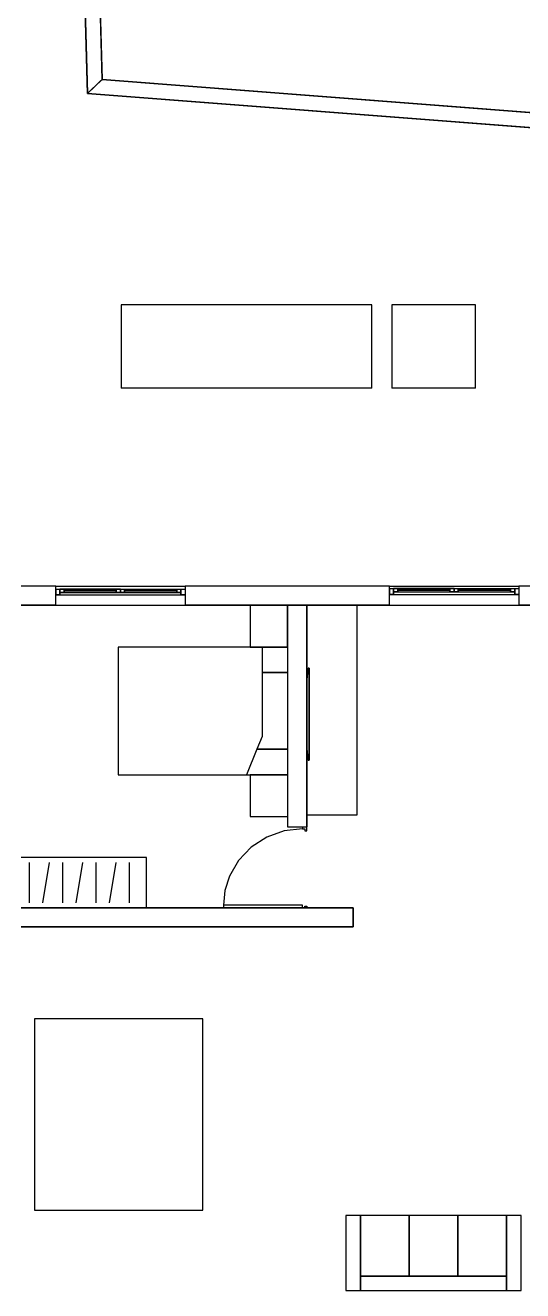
# Model space of a CAD drawing. Header units: metres. Extents: x -21 to 597, y -641 to 166.
# Drawn here: x 168.7 to 287.8, y -294.4 to 8.5 of the extents above; entities that cross this region are included whole.
import ezdxf

# ---------------------------------------------------------------- set-up
doc = ezdxf.new("R2010")
doc.units = ezdxf.units.M

msp = doc.modelspace()

# ---------------------------------------------------------------- linework, layer by layer
for p, q in [((182.56, 165.63), (187.09, -4.47)), ((183.58, -7.81), (179.07, 161.43)), ((183.58, -7.81), (187.09, -4.47)), ((187.09, -4.47), (183.58, -7.81)), ((187.09, -4.47), (539.94, -31.65)), ((536.69, -35.01), (183.58, -7.81)), ((251.67, -58.36), (191.67, -58.36)), ((191.67, -58.36), (191.67, -78.36)), ((251.67, -78.36), (251.67, -58.36)), ((276.52, -58.36), (256.52, -58.36)), ((256.52, -58.36), (256.52, -78.36)), ((276.52, -78.36), (276.52, -58.36)), ((251.67, -78.36), (191.67, -78.36)), ((276.52, -78.36), (256.52, -78.36)), ((175.97, -125.7), (167.69, -125.7)), ((175.97, -125.7), (206.97, -125.7)), ((175.97, -130.3), (175.97, -125.7)), ((175.97, -127.83), (175.97, -126.43)), ((175.97, -126.43), (206.97, -126.43)), ((175.97, -126.43), (176.97, -126.43)), ((175.97, -126.43), (175.97, -127.43)), ((175.97, -126.43), (176.26, -126.43)), ((176.26, -126.43), (176.97, -126.43)), ((176.97, -127.23), (176.97, -126.43)), ((191.47, -126.43), (176.97, -126.43)), ((176.97, -126.43), (177.97, -126.43)), ((176.97, -127.23), (176.97, -126.43)), ((176.97, -127.83), (176.97, -126.43)), ((176.97, -126.43), (205.97, -126.43)), ((176.97, -126.43), (177.25, -126.43)), ((176.97, -126.43), (176.97, -126.79)), ((176.97, -126.43), (176.97, -127.02)), ((176.97, -126.79), (176.97, -127.83)), ((176.97, -127.02), (176.97, -127.23)), ((177.25, -126.43), (177.97, -126.43)), ((177.97, -126.43), (177.97, -126.63)), ((177.97, -127.23), (177.97, -126.43)), ((177.97, -126.43), (190.47, -126.43)), ((177.97, -126.43), (177.97, -126.62)), ((177.97, -126.62), (177.97, -127.23)), ((177.97, -126.83), (177.97, -126.63)), ((177.97, -126.63), (190.47, -126.63)), ((177.97, -126.63), (190.47, -126.63)), ((177.97, -126.83), (177.97, -126.63)), ((177.97, -126.63), (177.97, -126.78)), ((177.97, -126.63), (180.99, -126.63)), ((177.97, -126.78), (177.97, -126.83)), ((190.47, -126.83), (177.97, -126.83)), ((190.47, -126.83), (177.97, -126.83)), ((177.97, -126.83), (177.97, -127.23)), ((177.97, -126.83), (187.45, -126.83)), ((180.99, -126.63), (190.47, -126.63)), ((187.45, -126.83), (190.47, -126.83)), ((190.47, -126.63), (190.47, -126.43)), ((190.47, -127.23), (190.47, -126.43)), ((190.47, -126.43), (191.47, -126.43)), ((190.47, -126.43), (190.47, -127.03)), ((190.47, -126.43), (190.7, -126.43)), ((190.47, -126.83), (190.47, -126.63)), ((190.47, -126.63), (190.47, -126.83)), ((190.47, -126.63), (190.47, -126.67)), ((190.47, -126.67), (190.47, -126.83)), ((190.47, -127.23), (190.47, -126.83)), ((190.47, -127.03), (190.47, -127.23)), ((190.7, -126.43), (191.47, -126.43)), ((191.47, -127.23), (191.47, -126.43)), ((191.47, -126.43), (205.97, -126.43)), ((191.47, -126.43), (192.47, -126.43)), ((191.47, -126.43), (191.47, -127.02)), ((191.47, -126.43), (191.75, -126.43)), ((191.47, -127.02), (191.47, -127.23)), ((191.75, -126.43), (192.47, -126.43)), ((192.47, -126.43), (192.47, -126.63)), ((192.47, -127.23), (192.47, -126.43)), ((192.47, -126.43), (204.97, -126.43)), ((192.47, -126.43), (192.47, -126.62)), ((192.47, -126.62), (192.47, -127.23)), ((192.47, -126.83), (192.47, -126.63)), ((192.47, -126.63), (204.97, -126.63)), ((192.47, -126.63), (204.97, -126.63)), ((192.47, -126.83), (192.47, -126.63)), ((192.47, -126.63), (192.47, -126.78)), ((192.47, -126.63), (195.49, -126.63)), ((192.47, -126.78), (192.47, -126.83)), ((204.97, -126.83), (192.47, -126.83)), ((204.97, -126.83), (192.47, -126.83)), ((192.47, -126.83), (192.47, -127.23)), ((192.47, -126.83), (201.95, -126.83)), ((195.49, -126.63), (204.97, -126.63)), ((201.95, -126.83), (204.97, -126.83)), ((204.97, -126.63), (204.97, -126.43)), ((204.97, -127.23), (204.97, -126.43)), ((204.97, -126.43), (205.97, -126.43)), ((204.97, -126.43), (204.97, -127.03)), ((204.97, -126.43), (205.2, -126.43)), ((204.97, -126.83), (204.97, -126.63)), ((204.97, -126.63), (204.97, -126.83)), ((204.97, -126.63), (204.97, -126.67)), ((204.97, -126.67), (204.97, -126.83)), ((204.97, -127.23), (204.97, -126.83)), ((204.97, -127.03), (204.97, -127.23)), ((205.2, -126.43), (205.97, -126.43)), ((205.97, -127.23), (205.97, -126.43)), ((205.97, -126.43), (205.97, -127.23)), ((205.97, -127.83), (205.97, -126.43)), ((205.97, -126.43), (206.97, -126.43)), ((205.97, -126.43), (205.97, -127.46)), ((205.97, -126.43), (205.97, -126.64)), ((205.97, -126.43), (206.22, -126.43)), ((205.97, -126.64), (205.97, -127.23)), ((206.22, -126.43), (206.97, -126.43)), ((255.92, -125.7), (206.97, -125.7)), ((206.97, -125.7), (206.97, -130.3)), ((206.97, -126.43), (206.97, -127.83)), ((206.97, -126.43), (206.97, -126.82)), ((206.97, -126.82), (206.97, -127.83)), ((255.92, -125.7), (286.92, -125.7)), ((255.92, -130.3), (255.92, -125.7)), ((255.92, -127.7), (255.92, -126.3)), ((255.92, -126.3), (286.92, -126.3)), ((255.92, -126.3), (256.92, -126.3)), ((255.92, -126.3), (255.92, -127.28)), ((255.92, -126.3), (256.23, -126.3)), ((256.23, -126.3), (256.92, -126.3)), ((256.92, -127.1), (256.92, -126.3)), ((271.42, -126.3), (256.92, -126.3)), ((256.92, -126.3), (257.92, -126.3)), ((256.92, -127.1), (256.92, -126.3)), ((256.92, -127.7), (256.92, -126.3)), ((256.92, -126.3), (285.92, -126.3)), ((256.92, -126.3), (257.22, -126.3)), ((256.92, -126.3), (256.92, -126.7)), ((256.92, -126.3), (256.92, -126.87)), ((256.92, -126.7), (256.92, -127.7)), ((256.92, -126.87), (256.92, -127.1)), ((257.92, -127.1), (256.92, -127.1)), ((256.92, -127.1), (271.42, -127.1)), ((256.92, -127.1), (256.92, -127.7)), ((256.92, -127.1), (257.67, -127.1)), ((257.22, -126.3), (257.92, -126.3)), ((257.67, -127.1), (257.92, -127.1)), ((257.92, -126.3), (257.92, -126.5)), ((257.92, -127.1), (257.92, -126.3)), ((257.92, -126.3), (270.42, -126.3)), ((257.92, -126.3), (257.92, -126.51)), ((257.92, -126.7), (257.92, -126.5)), ((257.92, -126.5), (270.42, -126.5)), ((257.92, -126.5), (270.42, -126.5)), ((257.92, -126.7), (257.92, -126.5)), ((257.92, -126.5), (257.92, -126.65)), ((257.92, -126.5), (261.22, -126.5)), ((257.92, -126.51), (257.92, -127.1)), ((257.92, -126.65), (257.92, -126.7)), ((270.42, -126.7), (257.92, -126.7)), ((270.42, -126.7), (257.92, -126.7)), ((257.92, -126.7), (257.92, -127.1)), ((257.92, -126.7), (267.12, -126.7)), ((257.92, -127.1), (270.42, -127.1)), ((261.22, -126.5), (270.42, -126.5)), ((267.12, -126.7), (270.42, -126.7)), ((270.42, -126.5), (270.42, -126.3)), ((270.42, -127.1), (270.42, -126.3)), ((270.42, -126.3), (271.42, -126.3)), ((270.42, -126.3), (270.42, -126.89)), ((270.42, -126.3), (270.67, -126.3)), ((270.42, -126.7), (270.42, -126.5)), ((270.42, -126.5), (270.42, -126.7)), ((270.42, -126.5), (270.42, -126.55)), ((270.42, -126.55), (270.42, -126.7)), ((270.42, -127.1), (270.42, -126.7)), ((270.42, -126.89), (270.42, -127.1)), ((271.42, -127.1), (270.42, -127.1)), ((270.42, -127.1), (270.67, -127.1)), ((270.67, -126.3), (271.42, -126.3)), ((270.67, -127.1), (271.42, -127.1)), ((271.42, -127.1), (271.42, -126.3)), ((271.42, -126.3), (285.92, -126.3)), ((271.42, -126.3), (272.42, -126.3)), ((271.42, -126.3), (271.42, -126.87)), ((271.42, -126.3), (271.72, -126.3)), ((271.42, -126.87), (271.42, -127.1)), ((272.42, -127.1), (271.42, -127.1)), ((271.42, -127.1), (285.92, -127.1)), ((271.42, -127.1), (272.17, -127.1)), ((271.72, -126.3), (272.42, -126.3)), ((272.17, -127.1), (272.42, -127.1)), ((272.42, -126.3), (272.42, -126.5)), ((272.42, -127.1), (272.42, -126.3)), ((272.42, -126.3), (284.92, -126.3)), ((272.42, -126.3), (272.42, -126.51)), ((272.42, -126.7), (272.42, -126.5)), ((272.42, -126.5), (284.92, -126.5)), ((272.42, -126.5), (284.92, -126.5)), ((272.42, -126.7), (272.42, -126.5)), ((272.42, -126.5), (272.42, -126.65)), ((272.42, -126.5), (275.72, -126.5)), ((272.42, -126.51), (272.42, -127.1)), ((272.42, -126.65), (272.42, -126.7)), ((284.92, -126.7), (272.42, -126.7)), ((284.92, -126.7), (272.42, -126.7)), ((272.42, -126.7), (272.42, -127.1)), ((272.42, -126.7), (281.62, -126.7)), ((272.42, -127.1), (284.92, -127.1)), ((275.72, -126.5), (284.92, -126.5)), ((281.62, -126.7), (284.92, -126.7)), ((284.92, -126.5), (284.92, -126.3)), ((284.92, -127.1), (284.92, -126.3)), ((284.92, -126.3), (285.92, -126.3)), ((284.92, -126.3), (284.92, -126.89)), ((284.92, -126.3), (285.17, -126.3)), ((284.92, -126.7), (284.92, -126.5)), ((284.92, -126.5), (284.92, -126.7)), ((284.92, -126.5), (284.92, -126.55)), ((284.92, -126.55), (284.92, -126.7)), ((284.92, -127.1), (284.92, -126.7)), ((284.92, -126.89), (284.92, -127.1)), ((285.92, -127.1), (284.92, -127.1)), ((284.92, -127.1), (285.17, -127.1)), ((285.17, -126.3), (285.92, -126.3)), ((285.17, -127.1), (285.92, -127.1)), ((285.92, -127.1), (285.92, -126.3)), ((285.92, -126.3), (285.92, -127.1)), ((285.92, -127.7), (285.92, -126.3)), ((285.92, -126.3), (286.92, -126.3)), ((285.92, -126.3), (285.92, -127.3)), ((285.92, -126.3), (285.92, -126.53)), ((285.92, -126.3), (286.19, -126.3)), ((285.92, -126.53), (285.92, -127.1)), ((285.92, -127.7), (285.92, -127.1)), ((286.19, -126.3), (286.92, -126.3)), ((308.63, -125.7), (286.92, -125.7)), ((286.92, -125.7), (286.92, -130.3)), ((286.92, -126.3), (286.92, -127.7)), ((286.92, -126.3), (286.92, -126.72)), ((286.92, -126.72), (286.92, -127.7)), ((175.97, -127.43), (175.97, -127.83)), ((176.97, -127.83), (175.97, -127.83)), ((175.97, -127.83), (206.97, -127.83)), ((175.97, -127.83), (176.72, -127.83)), ((176.72, -127.83), (176.97, -127.83)), ((177.97, -127.23), (176.97, -127.23)), ((176.97, -127.23), (191.47, -127.23)), ((176.97, -127.23), (176.97, -127.83)), ((176.97, -127.23), (177.74, -127.23)), ((176.97, -127.83), (205.97, -127.83)), ((177.74, -127.23), (177.97, -127.23)), ((177.97, -127.23), (190.47, -127.23)), ((191.47, -127.23), (190.47, -127.23)), ((190.47, -127.23), (190.7, -127.23)), ((190.7, -127.23), (191.47, -127.23)), ((192.47, -127.23), (191.47, -127.23)), ((191.47, -127.23), (205.97, -127.23)), ((191.47, -127.23), (192.24, -127.23)), ((192.24, -127.23), (192.47, -127.23)), ((192.47, -127.23), (204.97, -127.23)), ((205.97, -127.23), (204.97, -127.23)), ((204.97, -127.23), (205.2, -127.23)), ((205.2, -127.23), (205.97, -127.23)), ((205.97, -127.83), (205.97, -127.23)), ((205.97, -127.46), (205.97, -127.83)), ((206.97, -127.83), (205.97, -127.83)), ((205.97, -127.83), (206.22, -127.83)), ((206.22, -127.83), (206.97, -127.83)), ((255.92, -127.28), (255.92, -127.7)), ((256.92, -127.7), (255.92, -127.7)), ((255.92, -127.7), (286.92, -127.7)), ((255.92, -127.7), (256.65, -127.7)), ((256.65, -127.7), (256.92, -127.7)), ((256.92, -127.7), (285.92, -127.7)), ((285.92, -127.3), (285.92, -127.7)), ((286.92, -127.7), (285.92, -127.7)), ((285.92, -127.7), (286.19, -127.7)), ((286.19, -127.7), (286.92, -127.7)), ((175.97, -130.3), (167.69, -130.3)), ((175.97, -130.3), (206.97, -130.3)), ((255.92, -130.3), (206.97, -130.3)), ((222.53, -130.3), (222.53, -140.3)), ((231.53, -140.3), (231.53, -130.3)), ((231.53, -130.3), (236.13, -130.3)), ((231.53, -130.3), (231.53, -183.31)), ((248.13, -130.3), (236.13, -130.3)), ((236.13, -130.3), (236.13, -183.31)), ((248.13, -130.3), (248.13, -180.58)), ((255.92, -130.3), (286.92, -130.3)), ((308.63, -130.3), (286.92, -130.3)), ((231.53, -140.3), (190.93, -140.3)), ((190.93, -140.3), (190.93, -170.9)), ((222.53, -140.3), (231.53, -140.3)), ((225.44, -140.3), (225.44, -146.42)), ((236.13, -148.19), (236.43, -145.37)), ((236.43, -145.37), (236.73, -145.37)), ((236.73, -145.37), (236.73, -167.37)), ((225.44, -146.42), (225.44, -161.72)), ((231.53, -146.42), (225.44, -146.42)), ((225.44, -146.42), (231.53, -146.42)), ((236.13, -148.19), (236.32, -146.46)), ((236.13, -164.55), (236.13, -148.19)), ((225.44, -161.72), (224.18, -164.78)), ((236.13, -180.58), (236.13, -161.5)), ((224.18, -164.78), (221.64, -170.9)), ((231.53, -164.78), (224.18, -164.78)), ((224.18, -164.78), (231.53, -164.78)), ((236.13, -164.55), (236.32, -166.27)), ((236.43, -167.37), (236.13, -164.55)), ((236.73, -167.37), (236.43, -167.37)), ((190.93, -170.9), (231.53, -170.9)), ((231.53, -170.9), (222.53, -170.9)), ((222.53, -170.9), (222.53, -180.9)), ((222.53, -180.9), (231.53, -180.9)), ((248.13, -180.58), (236.13, -180.58)), ((230.7, -184.32), (226.51, -185.81)), ((235.13, -183.81), (230.7, -184.32)), ((231.53, -183.31), (236.13, -183.31)), ((235.13, -183.31), (235.13, -183.81)), ((235.13, -183.81), (235.63, -183.81)), ((235.63, -183.81), (235.63, -184.31)), ((235.63, -184.31), (236.13, -184.31)), ((236.13, -184.31), (236.13, -183.31)), ((226.51, -185.81), (222.79, -188.2)), ((197.69, -190.71), (167.69, -190.71)), ((197.69, -202.71), (197.69, -190.71)), ((222.79, -188.2), (219.76, -191.36)), ((169.69, -201.51), (169.69, -191.91)), ((172.89, -201.51), (174.49, -191.91)), ((177.69, -201.51), (177.69, -191.91)), ((180.89, -201.51), (182.49, -191.91)), ((185.69, -201.51), (185.69, -191.91)), ((188.89, -201.51), (190.49, -191.91)), ((193.69, -201.51), (193.69, -191.91)), ((219.76, -191.36), (217.58, -195.11)), ((217.58, -195.11), (216.5, -198.54)), ((216.5, -198.54), (216.13, -202.11)), ((167.69, -202.71), (247.2, -202.71)), ((216.13, -202.11), (216.13, -202.71)), ((235.13, -202.11), (216.13, -202.11)), ((235.13, -202.71), (235.13, -202.11)), ((235.63, -202.31), (236.13, -202.31)), ((235.63, -202.71), (235.63, -202.31)), ((236.13, -202.31), (236.13, -202.71)), ((247.2, -202.71), (247.2, -207.31)), ((247.2, -207.31), (167.69, -207.31)), ((211.18, -229.31), (170.91, -229.31)), ((170.91, -229.31), (170.91, -275.08)), ((211.18, -275.08), (211.18, -229.31)), ((170.91, -275.08), (211.18, -275.08)), ((245.47, -276.36), (245.47, -294.36)), ((248.97, -276.36), (245.47, -276.36)), ((248.97, -276.36), (248.97, -290.86)), ((260.63, -276.36), (248.97, -276.36)), ((248.97, -294.36), (248.97, -276.36)), ((260.63, -290.86), (260.63, -276.36)), ((260.63, -276.36), (260.63, -290.86)), ((272.3, -276.36), (260.63, -276.36)), ((272.3, -290.86), (272.3, -276.36)), ((272.3, -276.36), (272.3, -290.86)), ((283.96, -276.36), (272.3, -276.36)), ((283.96, -290.86), (283.96, -276.36)), ((283.96, -276.36), (283.96, -294.36)), ((287.46, -276.36), (283.96, -276.36)), ((287.46, -294.36), (287.46, -276.36)), ((248.97, -290.86), (248.97, -294.36)), ((283.96, -290.86), (248.97, -290.86)), ((248.97, -290.86), (260.63, -290.86)), ((260.63, -290.86), (272.3, -290.86)), ((272.3, -290.86), (283.96, -290.86)), ((283.96, -294.36), (283.96, -290.86)), ((245.47, -294.36), (248.97, -294.36)), ((248.97, -294.36), (283.96, -294.36)), ((283.96, -294.36), (287.46, -294.36))]:
    msp.add_line(p, q)
for points in [[(186.73, -4.81), (187.09, -4.47), (183.02, 148.21), (182.56, 165.63), (179.42, 161.86), (179.07, 161.43), (183.12, 9.52), (183.58, -7.81)], [(539.94, -31.65), (539.94, -31.65), (539.94, -31.65), (539.94, -31.65), (503.8, -28.86), (187.09, -4.47), (183.94, -7.47), (183.58, -7.81), (500.52, -32.22), (536.69, -35.01), (536.69, -35.01), (587.61, -490.99), (593.42, -543.02), (578.56, -545.17), (426.5, -567.13), (426.96, -570.31), (427.01, -570.7), (579.07, -548.73), (597.38, -546.09), (597.38, -546.09), (597.38, -546.09), (545.82, -84.34), (539.94, -31.65)], [(308.33, -143.64), (308.33, -180.44), (310.18, -180.44), (312.93, -180.44), (336.86, -180.44), (356.03, -180.44), (356.03, -177.89), (356.03, -175.84), (336.86, -175.84), (312.93, -175.84), (312.93, -143.64), (312.93, -114.14), (311.64, -114.14), (308.33, -114.14), (308.33, -125.7), (296.44, -125.7), (286.92, -125.7), (286.92, -127.08), (286.92, -130.3), (296.44, -130.3), (308.33, -130.3)], [(221.01, -130.3), (231.53, -130.3), (231.53, -159.73), (231.53, -183.31), (234.09, -183.31), (236.13, -183.31), (236.13, -159.73), (236.13, -130.3), (255.92, -130.3), (255.92, -128.92), (255.92, -125.7), (221.01, -125.7), (206.97, -125.7), (206.97, -127), (206.97, -130.3)], [(236.59, -145.37), (236.43, -145.37), (236.23, -147.26), (236.13, -148.19), (236.13, -155.62), (236.13, -164.55), (236.25, -165.67), (236.43, -167.37), (236.57, -167.37), (236.73, -167.37), (236.73, -156.94), (236.73, -145.37)]]:
    msp.add_lwpolyline(points, close=True)
for points in [[(167.69, -130.3), (172.29, -130.3), (175.97, -130.3), (175.97, -129.01), (175.97, -125.7), (172.29, -125.7), (167.69, -125.7)], [(167.69, -207.31), (199.65, -207.31), (247.2, -207.31), (247.2, -205.46), (247.2, -202.71), (215.24, -202.71), (167.69, -202.71)]]:
    msp.add_lwpolyline(points)

doc.saveas('drawing.dxf')
